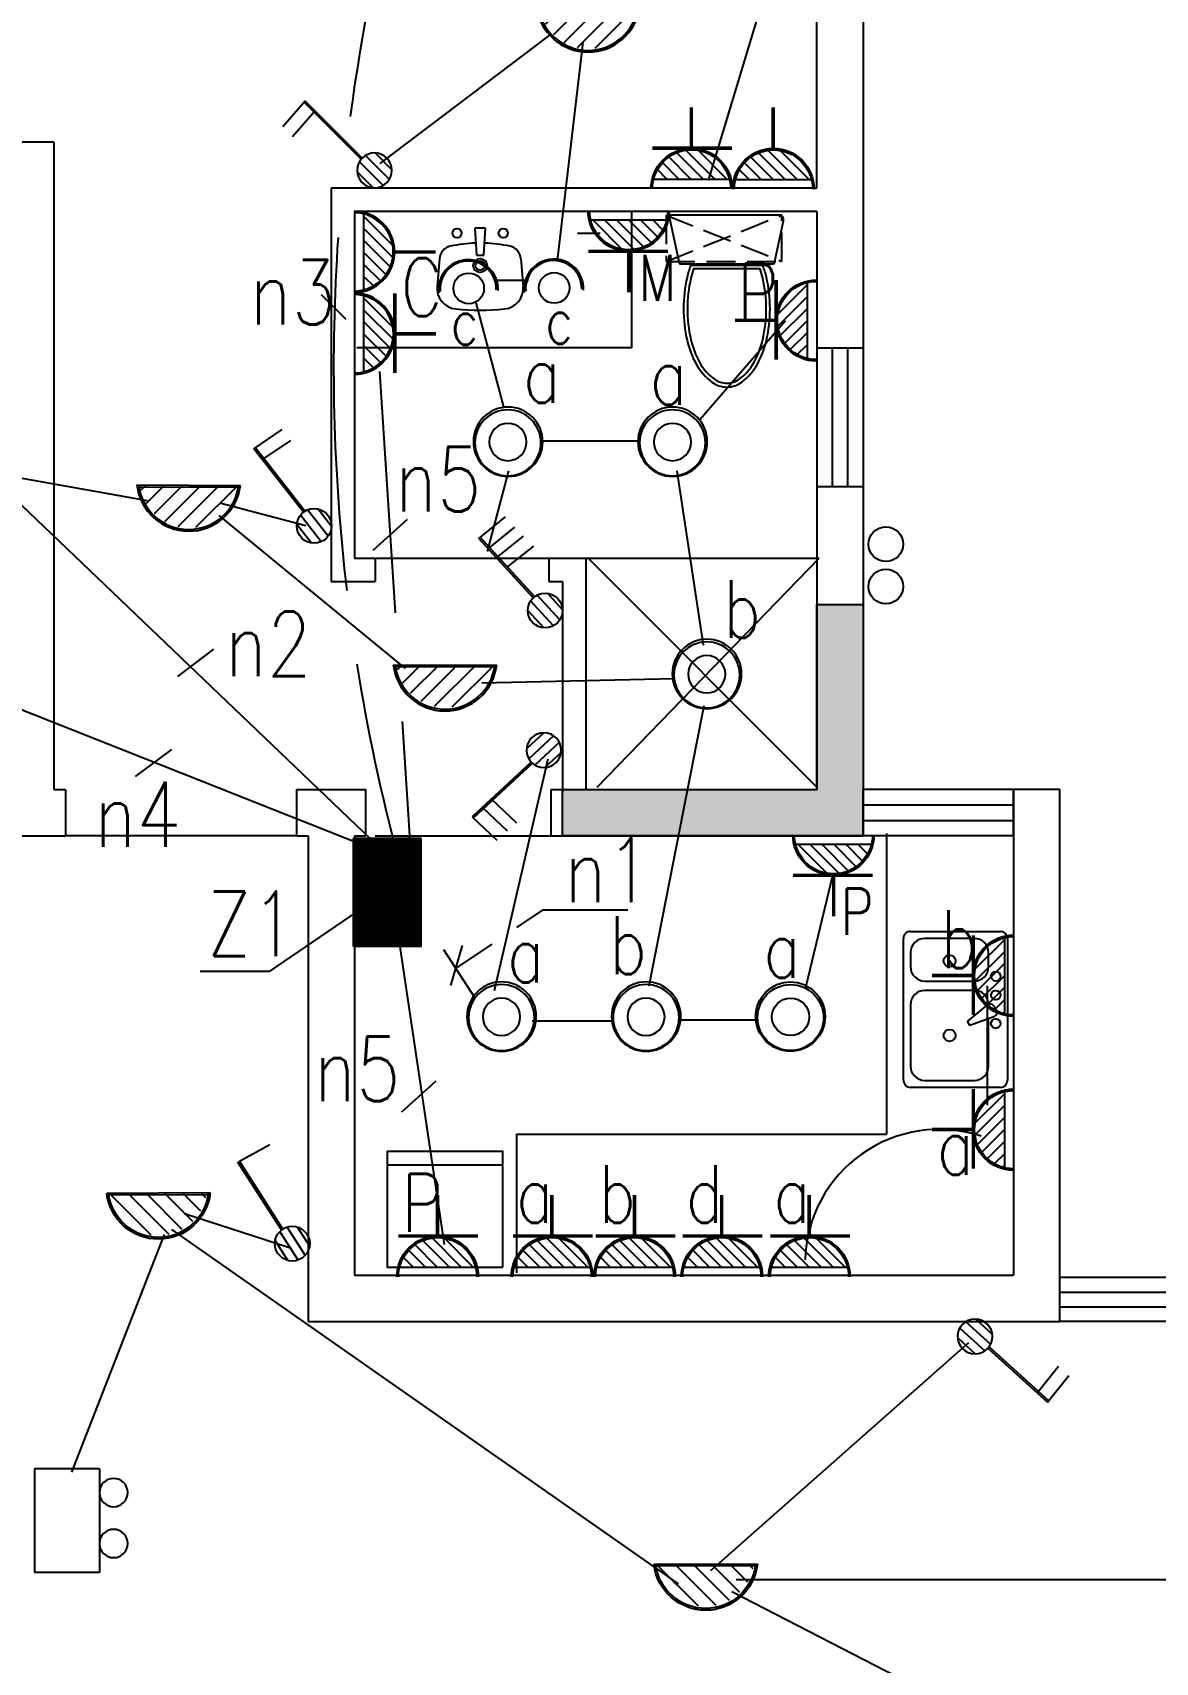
# Model space of a CAD drawing. Extents: x 45735 to 146968, y -75167 to -15767.
# Drawn here: x 101671 to 106526, y -39149 to -32101 of the extents above; entities that cross this region are included whole.
import ezdxf

# ---------------------------------------------------------------- set-up
doc = ezdxf.new("R2010")
doc.units = 0
doc.header["$LTSCALE"] = 1000
doc.header["$MEASUREMENT"] = 0
doc.linetypes.add('DASH', pattern=[0.35, 0.25, -0.1])
doc.linetypes.add('DASHED_50', pattern=[0.375, 0.25, -0.125])
doc.layers.get('0').update_dxf_attribs({"linetype": 'CONTINUOUS'})
for name, color, linetype in [('D-1', 4, 'CONTINUOUS'), ('DJ', 4, 'CONTINUOUS'), ('KG1', 4, 'CONTINUOUS'), ('WALL', 7, 'CONTINUOUS'), ('WINDOW', 7, 'CONTINUOUS'), ('WIRE', 1, 'CONTINUOUS'), ('厨卫', 251, 'CONTINUOUS'), ('柱', 252, 'CONTINUOUS'), ('热水器', 252, 'CONTINUOUS'), ('管道', 6, 'CONTINUOUS')]:
    doc.layers.add(name, color=color, linetype=linetype)
doc.styles.add('_HZTXT', font='txt.shx', dxfattribs={"width": 0.8, "bigfont": 'hztxt.shx'})
doc.styles.add('DIM_FONT', font='wcad.shx', dxfattribs={"width": 0.8})

# ---------------------------------------------------------------- blocks, each defined once
blk = doc.blocks.new('*X18')
at = {"color": 0}
for p, q in [((-263, -529), (-33, -299)), ((-175, -529), (53, -301)), ((-87, -529), (121, -321)), ((2, -529), (178, -353)), ((-229, -406), (-188, -365)), ((90, -529), (224, -394)), ((179, -529), (262, -445)), ((267, -529), (289, -507))]:
    blk.add_line(p, q, dxfattribs=at)
blk = doc.blocks.new('K2303')
for p, q in [((-0.03, -2.63), (-0.03, 0.03)), ((0.07, -2.63), (0.07, 0.03)), ((-2.57, -4.69), (2.62, -4.69))]:
    blk.add_line(p, q)
for radius in [2.66, 2.56]:
    blk.add_arc((0.02, -5.3), radius, 0, 180)
at = {"xscale": 0.00888157894736835, "yscale": 0.00888157894736835, "zscale": 0.00888157894736835}
blk.add_blockref('*X18', (0, 0), dxfattribs=at)
blk = doc.blocks.new('*X20')
at = {"color": 0}
for p, q in [((-263, -529), (-33, -299)), ((-175, -529), (53, -301)), ((-87, -529), (121, -321)), ((2, -529), (178, -353)), ((-229, -406), (-188, -365)), ((90, -529), (224, -394)), ((179, -529), (262, -445)), ((267, -529), (289, -507))]:
    blk.add_line(p, q, dxfattribs=at)
blk = doc.blocks.new('K2307')
for p, q in [((-0.03, -2.63), (-0.03, 0.03)), ((0.07, -2.63), (0.07, 0.03)), ((-2.62, -2.6), (2.57, -2.6)), ((-2.62, -2.7), (2.57, -2.7)), ((-2.57, -4.69), (2.62, -4.69))]:
    blk.add_line(p, q)
for radius in [2.66, 2.56]:
    blk.add_arc((0.02, -5.3), radius, 0, 180)
at = {"xscale": 0.00888157894736835, "yscale": 0.00888157894736835, "zscale": 0.00888157894736835}
blk.add_blockref('*X20', (0, 0), dxfattribs=at)
blk = doc.blocks.new('插座')
at = {"layer": 'DJ', "xscale": 66.096, "yscale": 66.096, "zscale": 66.096, "rotation": 270}
for name, p in [('K2303', (-175.4, 269.9)), ('K2307', (-174.7, -84.1))]:
    blk.add_blockref(name, p, dxfattribs=at)
blk = doc.blocks.new('WC2')
for points in [[(210.5, 207.3, 0.354037), (206.6, 212.2), (24.2, 251, 0.477064), (0, 231.5), (0, -231.5, 0.477064), (12.1, -241.3), (206.6, -199.9, 0.354037), (210.5, -195)], [(218.2, 162.6), (218.2, -150.2, 0.033558), (268.9, -165.5, 0.056391), (405, -180.9, 0.056391), (541, -165.5, 0.070142), (644, -126.1, 0.106098), (721.4, -58.6, 0.162033), (743, 6.2, 0.162033), (721.4, 70.9, 0.106098), (644, 138.4, 0.070142), (541, 177.8, 0.056391), (405, 193.2, 0.056391), (268.9, 177.8, 0.033558)], [(232.4, 150.1), (232.4, -137.8, 0.027675), (272.6, -149.3, 0.056391), (405, -164.3, 0.056391), (537.3, -149.3, 0.070142), (636, -111.6, 0.106098), (708.2, -48.7, 0.162033), (726.4, 6.2, 0.162033), (708.2, 61, 0.106098), (636, 124, 0.070142), (537.3, 161.7, 0.056391), (405, 176.7, 0.056391), (272.6, 161.7, 0.027675)]]:
    blk.add_lwpolyline(points, format="xyb", close=True)
blk = doc.blocks.new('1')
at = {"layer": 'D-1'}
blk.add_circle((-9.3, -35), 80.7, dxfattribs=at)
at = {"layer": 'KG1'}
for centre, radius in [((-8.1, -34.4), 150), ((-12.5, -34.9), 142.5)]:
    blk.add_circle(centre, radius, dxfattribs=at)
blk = doc.blocks.new('应急灯')
at = {"layer": 'DJ'}
for p, q in [((-42.4, 626.9), (-42.4, 177.7)), ((-42.4, 626.9), (238.4, 626.9)), ((238.4, 626.9), (238.4, 177.7)), ((-42.4, 177.7), (238.4, 177.7))]:
    blk.add_line(p, q, dxfattribs=at)
for centre in [(-103.4, 523.9), (-103.4, 303.6)]:
    blk.add_circle(centre, 61.2, dxfattribs=at)
blk = doc.blocks.new('*X30')
at = {"color": 0}
for p, q in [((-99.9, 253.6), (-3.6, 349.9)), ((-85.2, 197.6), (52.4, 335.2)), ((-49.2, 162.9), (87.1, 299.2)), ((9, 150.4), (99.6, 241))]:
    blk.add_line(p, q, dxfattribs=at)
blk = doc.blocks.new('K2362')
for p, q in [((0.698, 1.685), (3.935, 4.922)), ((0.769, 1.614), (4.006, 4.851)), ((3.935, 4.922), (5.216, 3.458)), ((3.376, 4.363), (4.656, 2.899))]:
    blk.add_line(p, q)
blk.add_circle((0, 0.987), 0.987)
at = {"xscale": 0.0098684210526315, "yscale": 0.0098684210526315, "zscale": 0.0098684210526315}
blk.add_blockref('*X30', (0, -1.48), dxfattribs=at)
blk = doc.blocks.new('双极开关')
at = {"layer": 'DJ', "xscale": 76.142592, "yscale": 76.142592, "zscale": 76.142592}
blk.add_blockref('K2362', (-256.8, -41.2), dxfattribs=at)
blk = doc.blocks.new('*X15')
at = {"color": 0}
for p, q in [((-273.2, -61.1), (-245.7, -33.6)), ((-243.8, -137.7), (-140, -34)), ((-198, -198), (-34.4, -34.4)), ((-137.7, -243.8), (71.2, -34.8)), ((-61.1, -273.2), (176.9, -35.2)), ((41.3, -276.9), (282.5, -35.7))]:
    blk.add_line(p, q, dxfattribs=at)
blk = doc.blocks.new('K2211')
for p, q in [((-2.943, -0.429), (2.939, -0.453)), ((-2.942, -0.329), (2.939, -0.353))]:
    blk.add_line(p, q)
for radius, start, end in [(2.961, 186.38273, 353.15927), (2.861, 186.61496, 352.92705)]:
    blk.add_arc((0, 0), radius, start, end)
at = {"xscale": 0.0098684210526315, "yscale": 0.0098684210526315, "zscale": 0.0098684210526315}
blk.add_blockref('*X15', (0, 0), dxfattribs=at)
blk = doc.blocks.new('吸顶灯')
at = {"layer": 'DJ', "xscale": -76.03200000000001, "yscale": 76.03200000000001, "zscale": 76.03200000000001}
blk.add_blockref('K2211', (-108.6, 374.2), dxfattribs=at)
blk = doc.blocks.new('*X37')
at = {"color": 0}
for p, q in [((-99.9, 253.6), (-3.6, 349.9)), ((-85.2, 197.6), (52.4, 335.2)), ((-49.2, 162.9), (87.1, 299.2)), ((9, 150.4), (99.6, 241))]:
    blk.add_line(p, q, dxfattribs=at)
blk = doc.blocks.new('K2363')
for p, q in [((0.698, 1.685), (3.935, 4.922)), ((0.769, 1.614), (4.006, 4.851)), ((3.935, 4.922), (5.216, 3.458)), ((2.891, 3.848), (4.172, 2.384)), ((3.376, 4.363), (4.656, 2.899))]:
    blk.add_line(p, q)
blk.add_circle((0, 0.987), 0.987)
at = {"xscale": 0.0098684210526315, "yscale": 0.0098684210526315, "zscale": 0.0098684210526315}
blk.add_blockref('*X37', (0, -1.48), dxfattribs=at)
blk = doc.blocks.new('A$C7D561DB7')
at = {"layer": 'DJ', "xscale": 76.142592, "yscale": 76.142592, "zscale": 76.142592}
blk.add_blockref('K2363', (75.1, 0), dxfattribs=at)
blk = doc.blocks.new('A$C38657A69')
at = {"layer": 'WIRE', "xscale": -1, "rotation": 85.80993442873107}
blk.add_blockref('A$C7D561DB7', (401.2, 451.8), dxfattribs=at)
blk = doc.blocks.new('11')
at = {"layer": 'DJ'}
blk.add_line((36.8, 164), (140.3, 60.6), dxfattribs=at)
at = {"layer": 'WIRE', "rotation": 359.6173720764896}
blk.add_blockref('A$C38657A69', (-101.3, -49.6), dxfattribs=at)
blk = doc.blocks.new('A$C57C41BBE')
at = {"layer": 'WIRE', "rotation": 276.9577237486759}
blk.add_blockref('11', (49.6, 255.3), dxfattribs=at)
blk = doc.blocks.new('A$C306B6713')
at = {"layer": 'WIRE', "xscale": -1, "rotation": 346.7233342377823}
blk.add_blockref('A$C38657A69', (299.3, -23.9), dxfattribs=at)
blk = doc.blocks.new('*X23')
at = {"color": 0}
for p, q in [((42.1112, 32.9931), (42.3612, 33.2431)), ((42.1113, 32.9949), (42.3594, 33.2431)), ((42.1113, 32.9967), (42.3577, 33.2431)), ((42.1113, 32.9984), (42.3559, 33.2431)), ((42.1113, 33.0002), (42.3541, 33.2431)), ((42.1113, 33.002), (42.3524, 33.2431)), ((42.1113, 33.0037), (42.3506, 33.2431)), ((42.1113, 33.0055), (42.3488, 33.2431)), ((42.1113, 33.0073), (42.3471, 33.2431)), ((42.1113, 33.009), (42.3453, 33.2431)), ((42.1113, 33.0108), (42.3435, 33.2431)), ((42.1113, 33.0126), (42.3418, 33.2431)), ((42.1113, 33.0143), (42.34, 33.2431)), ((42.1113, 33.0161), (42.3382, 33.2431)), ((42.1113, 33.0179), (42.3365, 33.2431)), ((42.1113, 33.0196), (42.3347, 33.2431)), ((42.1113, 33.0214), (42.3329, 33.2431)), ((42.1113, 33.0232), (42.3312, 33.2431)), ((42.1113, 33.0249), (42.3294, 33.2431)), ((42.1113, 33.0267), (42.3276, 33.2431)), ((42.1113, 33.0285), (42.3259, 33.2431)), ((42.1113, 33.0303), (42.3241, 33.2431)), ((42.1113, 33.032), (42.3223, 33.2431)), ((42.1113, 33.0338), (42.3206, 33.2431)), ((42.1113, 33.0356), (42.3188, 33.2431)), ((42.1113, 33.0373), (42.317, 33.2431)), ((42.1113, 33.0391), (42.3153, 33.2431)), ((42.1113, 33.0409), (42.3135, 33.2431)), ((42.1113, 33.0426), (42.3117, 33.2431)), ((42.1113, 33.0444), (42.31, 33.2431)), ((42.1113, 33.0462), (42.3082, 33.2431)), ((42.1113, 33.0479), (42.3064, 33.2431)), ((42.1113, 33.0497), (42.3046, 33.2431)), ((42.1113, 33.0515), (42.3029, 33.2431)), ((42.1113, 33.0532), (42.3011, 33.2431)), ((42.1113, 33.055), (42.2993, 33.2431)), ((42.1113, 33.0568), (42.2976, 33.2431)), ((42.1113, 33.0585), (42.2958, 33.2431)), ((42.1113, 33.0603), (42.294, 33.2431)), ((42.1113, 33.0621), (42.2923, 33.2431)), ((42.1113, 33.0638), (42.2905, 33.2431)), ((42.1113, 33.0656), (42.2887, 33.2431)), ((42.1113, 33.0674), (42.287, 33.2431)), ((42.1113, 33.0691), (42.2852, 33.2431)), ((42.1113, 33.0709), (42.2834, 33.2431)), ((42.1113, 33.0727), (42.2817, 33.2431)), ((42.1113, 33.0744), (42.2799, 33.2431)), ((42.1113, 33.0762), (42.2781, 33.2431)), ((42.1113, 33.078), (42.2764, 33.2431)), ((42.1113, 33.0797), (42.2746, 33.2431)), ((42.1113, 33.0815), (42.2728, 33.2431)), ((42.1113, 33.0833), (42.2711, 33.2431)), ((42.1113, 33.0851), (42.2693, 33.2431)), ((42.1113, 33.0868), (42.2675, 33.2431)), ((42.1113, 33.0886), (42.2658, 33.2431)), ((42.1113, 33.0904), (42.264, 33.2431)), ((42.1113, 33.0921), (42.2622, 33.2431)), ((42.1113, 33.0939), (42.2605, 33.2431)), ((42.1113, 33.0957), (42.2587, 33.2431)), ((42.1113, 33.0974), (42.2569, 33.2431)), ((42.1113, 33.0992), (42.2552, 33.2431)), ((42.1113, 33.101), (42.2534, 33.2431)), ((42.1113, 33.1027), (42.2516, 33.2431)), ((42.1113, 33.1045), (42.2498, 33.2431)), ((42.1113, 33.1063), (42.2481, 33.2431)), ((42.1113, 33.108), (42.2463, 33.2431)), ((42.1113, 33.1098), (42.2445, 33.2431)), ((42.1113, 33.1116), (42.2428, 33.2431)), ((42.1113, 33.1133), (42.241, 33.2431)), ((42.1113, 33.1151), (42.2392, 33.2431)), ((42.1113, 33.1169), (42.2375, 33.2431)), ((42.1113, 33.1186), (42.2357, 33.2431)), ((42.1113, 33.1204), (42.2339, 33.2431)), ((42.1113, 33.1222), (42.2322, 33.2431)), ((42.1113, 33.1239), (42.2304, 33.2431)), ((42.1113, 33.1257), (42.2286, 33.2431)), ((42.1113, 33.1275), (42.2269, 33.2431)), ((42.1113, 33.1292), (42.2251, 33.2431)), ((42.1113, 33.131), (42.2233, 33.2431)), ((42.1113, 33.1328), (42.2216, 33.2431)), ((42.1113, 33.1346), (42.2198, 33.2431)), ((42.1113, 33.1363), (42.218, 33.2431)), ((42.1113, 33.1381), (42.2163, 33.2431)), ((42.1113, 33.1399), (42.2145, 33.2431)), ((42.1113, 33.1416), (42.2127, 33.2431)), ((42.1113, 33.1434), (42.211, 33.2431)), ((42.1113, 33.1452), (42.2092, 33.2431)), ((42.1113, 33.1469), (42.2074, 33.2431)), ((42.1113, 33.1487), (42.2057, 33.2431)), ((42.1113, 33.1505), (42.2039, 33.2431)), ((42.1113, 33.1522), (42.2021, 33.2431)), ((42.1113, 33.154), (42.2004, 33.2431)), ((42.1113, 33.1558), (42.1986, 33.2431)), ((42.1113, 33.1575), (42.1968, 33.2431)), ((42.1113, 33.1593), (42.195, 33.2431)), ((42.1113, 33.1611), (42.1933, 33.2431)), ((42.1113, 33.1628), (42.1915, 33.2431)), ((42.1113, 33.1646), (42.1897, 33.2431)), ((42.1113, 33.1664), (42.188, 33.2431)), ((42.1113, 33.1681), (42.1862, 33.2431)), ((42.1113, 33.1699), (42.1844, 33.2431)), ((42.1113, 33.1717), (42.1827, 33.2431)), ((42.1113, 33.1734), (42.1809, 33.2431)), ((42.1113, 33.1752), (42.1791, 33.2431)), ((42.1113, 33.177), (42.1774, 33.2431)), ((42.1113, 33.1787), (42.1756, 33.2431)), ((42.1113, 33.1805), (42.1738, 33.2431)), ((42.1113, 33.1823), (42.1721, 33.2431)), ((42.1113, 33.184), (42.1703, 33.2431)), ((42.1113, 33.1858), (42.1685, 33.2431)), ((42.1113, 33.1876), (42.1668, 33.2431)), ((42.1113, 33.1894), (42.165, 33.2431)), ((42.1113, 33.1911), (42.1632, 33.2431)), ((42.1113, 33.1929), (42.1615, 33.2431)), ((42.1113, 33.1947), (42.1597, 33.2431)), ((42.1113, 33.1964), (42.1579, 33.2431)), ((42.1113, 33.1982), (42.1562, 33.2431)), ((42.1113, 33.2), (42.1544, 33.2431)), ((42.1113, 33.2017), (42.1526, 33.2431)), ((42.1113, 33.2035), (42.1509, 33.2431)), ((42.1113, 33.2053), (42.1491, 33.2431)), ((42.1113, 33.207), (42.1473, 33.2431)), ((42.1113, 33.2088), (42.1455, 33.2431)), ((42.1113, 33.2106), (42.1438, 33.2431)), ((42.1113, 33.2123), (42.142, 33.2431)), ((42.1113, 33.2141), (42.1402, 33.2431)), ((42.1113, 33.2159), (42.1385, 33.2431)), ((42.1113, 33.2176), (42.1367, 33.2431)), ((42.1113, 33.2194), (42.1349, 33.2431)), ((42.1113, 33.2212), (42.1332, 33.2431)), ((42.1113, 33.2229), (42.1314, 33.2431)), ((42.1113, 33.2247), (42.1296, 33.2431)), ((42.1113, 33.2265), (42.1279, 33.2431)), ((42.1113, 33.2282), (42.1261, 33.2431)), ((42.1113, 33.23), (42.1243, 33.2431)), ((42.1113, 33.2318), (42.1226, 33.2431)), ((42.1113, 33.2335), (42.1208, 33.2431)), ((42.1113, 33.2353), (42.119, 33.2431)), ((42.1113, 33.2371), (42.1173, 33.2431)), ((42.1113, 33.2388), (42.1155, 33.2431)), ((42.1113, 33.2406), (42.1137, 33.2431)), ((42.1113, 33.2424), (42.112, 33.2431)), ((42.113, 32.9931), (42.363, 33.2431)), ((42.1148, 32.9931), (42.3648, 33.2431)), ((42.1165, 32.9931), (42.3665, 33.2431)), ((42.1183, 32.9931), (42.3683, 33.2431)), ((42.1201, 32.9931), (42.3701, 33.2431)), ((42.1218, 32.9931), (42.3718, 33.2431)), ((42.1236, 32.9931), (42.3736, 33.2431)), ((42.1254, 32.9931), (42.3754, 33.2431)), ((42.1271, 32.9931), (42.3771, 33.2431)), ((42.1289, 32.9931), (42.3789, 33.2431)), ((42.1307, 32.9931), (42.3807, 33.2431)), ((42.1324, 32.9931), (42.3824, 33.2431)), ((42.1342, 32.9931), (42.3842, 33.2431)), ((42.136, 32.9931), (42.386, 33.2431)), ((42.1377, 32.9931), (42.3877, 33.2431)), ((42.1395, 32.9931), (42.3895, 33.2431)), ((42.1413, 32.9931), (42.3913, 33.2431)), ((42.143, 32.9931), (42.393, 33.2431)), ((42.1448, 32.9931), (42.3948, 33.2431)), ((42.1466, 32.9931), (42.3966, 33.2431)), ((42.1483, 32.9931), (42.3983, 33.2431)), ((42.1501, 32.9931), (42.4001, 33.2431)), ((42.1519, 32.9931), (42.4019, 33.2431)), ((42.1536, 32.9931), (42.4036, 33.2431)), ((42.1554, 32.9931), (42.4054, 33.2431)), ((42.1572, 32.9931), (42.4072, 33.2431)), ((42.1589, 32.9931), (42.4089, 33.2431)), ((42.1607, 32.9931), (42.4107, 33.2431)), ((42.1625, 32.9931), (42.4125, 33.2431)), ((42.1643, 32.9931), (42.4143, 33.2431)), ((42.166, 32.9931), (42.416, 33.2431)), ((42.1678, 32.9931), (42.4178, 33.2431)), ((42.1696, 32.9931), (42.4196, 33.2431)), ((42.1713, 32.9931), (42.4213, 33.2431)), ((42.1731, 32.9931), (42.4231, 33.2431)), ((42.1749, 32.9931), (42.4249, 33.2431)), ((42.1766, 32.9931), (42.4266, 33.2431)), ((42.1784, 32.9931), (42.4284, 33.2431)), ((42.1802, 32.9931), (42.4302, 33.2431)), ((42.1819, 32.9931), (42.4319, 33.2431)), ((42.1837, 32.9931), (42.4337, 33.2431)), ((42.1855, 32.9931), (42.4355, 33.2431)), ((42.1872, 32.9931), (42.4372, 33.2431)), ((42.189, 32.9931), (42.439, 33.2431)), ((42.1908, 32.9931), (42.4408, 33.2431)), ((42.1925, 32.9931), (42.4425, 33.2431)), ((42.1943, 32.9931), (42.4443, 33.2431)), ((42.1961, 32.9931), (42.4461, 33.2431)), ((42.1978, 32.9931), (42.4478, 33.2431)), ((42.1996, 32.9931), (42.4496, 33.2431)), ((42.2014, 32.9931), (42.4514, 33.2431)), ((42.2031, 32.9931), (42.4531, 33.2431)), ((42.2049, 32.9931), (42.4549, 33.2431)), ((42.2067, 32.9931), (42.4567, 33.2431)), ((42.2084, 32.9931), (42.4584, 33.2431)), ((42.2102, 32.9931), (42.4602, 33.2431)), ((42.212, 32.9931), (42.462, 33.2431)), ((42.2137, 32.9931), (42.4637, 33.2431)), ((42.2155, 32.9931), (42.4655, 33.2431)), ((42.2173, 32.9931), (42.4673, 33.2431)), ((42.2191, 32.9931), (42.4691, 33.2431)), ((42.2208, 32.9931), (42.4708, 33.2431)), ((42.2226, 32.9931), (42.4726, 33.2431)), ((42.2244, 32.9931), (42.4744, 33.2431)), ((42.2261, 32.9931), (42.4761, 33.2431)), ((42.2279, 32.9931), (42.4779, 33.2431)), ((42.2297, 32.9931), (42.4797, 33.2431)), ((42.2314, 32.9931), (42.4814, 33.2431)), ((42.2332, 32.9931), (42.4832, 33.2431)), ((42.235, 32.9931), (42.485, 33.2431)), ((42.2367, 32.9931), (42.4867, 33.2431)), ((42.2385, 32.9931), (42.4885, 33.2431)), ((42.2403, 32.9931), (42.4903, 33.2431)), ((42.242, 32.9931), (42.492, 33.2431)), ((42.2438, 32.9931), (42.4938, 33.2431)), ((42.2456, 32.9931), (42.4956, 33.2431)), ((42.2473, 32.9931), (42.4973, 33.2431)), ((42.2491, 32.9931), (42.4991, 33.2431)), ((42.2509, 32.9931), (42.5009, 33.2431)), ((42.2526, 32.9931), (42.5026, 33.2431)), ((42.2544, 32.9931), (42.5044, 33.2431)), ((42.2562, 32.9931), (42.5062, 33.2431)), ((42.2579, 32.9931), (42.5079, 33.2431)), ((42.2597, 32.9931), (42.5097, 33.2431)), ((42.2615, 32.9931), (42.5113, 33.2429)), ((42.2632, 32.9931), (42.5113, 33.2411)), ((42.265, 32.9931), (42.5113, 33.2393)), ((42.2668, 32.9931), (42.5113, 33.2376)), ((42.2685, 32.9931), (42.5113, 33.2358)), ((42.2703, 32.9931), (42.5113, 33.234)), ((42.2721, 32.9931), (42.5113, 33.2323)), ((42.2739, 32.9931), (42.5113, 33.2305)), ((42.2756, 32.9931), (42.5113, 33.2287)), ((42.2774, 32.9931), (42.5113, 33.227)), ((42.2792, 32.9931), (42.5113, 33.2252)), ((42.2809, 32.9931), (42.5113, 33.2234)), ((42.2827, 32.9931), (42.5113, 33.2217)), ((42.2845, 32.9931), (42.5113, 33.2199)), ((42.2862, 32.9931), (42.5113, 33.2181)), ((42.288, 32.9931), (42.5113, 33.2164)), ((42.2898, 32.9931), (42.5113, 33.2146)), ((42.2915, 32.9931), (42.5113, 33.2128)), ((42.2933, 32.9931), (42.5113, 33.211)), ((42.2951, 32.9931), (42.5113, 33.2093)), ((42.2968, 32.9931), (42.5113, 33.2075)), ((42.2986, 32.9931), (42.5113, 33.2057)), ((42.3004, 32.9931), (42.5113, 33.204)), ((42.3021, 32.9931), (42.5113, 33.2022)), ((42.3039, 32.9931), (42.5113, 33.2004)), ((42.3057, 32.9931), (42.5113, 33.1987)), ((42.3074, 32.9931), (42.5113, 33.1969)), ((42.3092, 32.9931), (42.5113, 33.1951)), ((42.311, 32.9931), (42.5113, 33.1934)), ((42.3127, 32.9931), (42.5113, 33.1916)), ((42.3145, 32.9931), (42.5113, 33.1898)), ((42.3163, 32.9931), (42.5113, 33.1881)), ((42.318, 32.9931), (42.5113, 33.1863)), ((42.3198, 32.9931), (42.5113, 33.1845)), ((42.3216, 32.9931), (42.5113, 33.1828)), ((42.3233, 32.9931), (42.5113, 33.181)), ((42.3251, 32.9931), (42.5113, 33.1792)), ((42.3269, 32.9931), (42.5113, 33.1775)), ((42.3287, 32.9931), (42.5113, 33.1757)), ((42.3304, 32.9931), (42.5113, 33.1739)), ((42.3322, 32.9931), (42.5113, 33.1722)), ((42.334, 32.9931), (42.5113, 33.1704)), ((42.3357, 32.9931), (42.5113, 33.1686)), ((42.3375, 32.9931), (42.5113, 33.1669)), ((42.3393, 32.9931), (42.5113, 33.1651)), ((42.341, 32.9931), (42.5113, 33.1633)), ((42.3428, 32.9931), (42.5113, 33.1616)), ((42.3446, 32.9931), (42.5113, 33.1598)), ((42.3463, 32.9931), (42.5113, 33.158)), ((42.3481, 32.9931), (42.5113, 33.1562)), ((42.3499, 32.9931), (42.5113, 33.1545)), ((42.3516, 32.9931), (42.5113, 33.1527)), ((42.3534, 32.9931), (42.5113, 33.1509)), ((42.3552, 32.9931), (42.5113, 33.1492)), ((42.3569, 32.9931), (42.5113, 33.1474)), ((42.3587, 32.9931), (42.5113, 33.1456)), ((42.3605, 32.9931), (42.5113, 33.1439)), ((42.3622, 32.9931), (42.5113, 33.1421)), ((42.364, 32.9931), (42.5113, 33.1403)), ((42.3658, 32.9931), (42.5113, 33.1386)), ((42.3675, 32.9931), (42.5113, 33.1368)), ((42.3693, 32.9931), (42.5113, 33.135)), ((42.3711, 32.9931), (42.5113, 33.1333)), ((42.3728, 32.9931), (42.5113, 33.1315)), ((42.3746, 32.9931), (42.5113, 33.1297)), ((42.3764, 32.9931), (42.5113, 33.128)), ((42.3782, 32.9931), (42.5113, 33.1262)), ((42.3799, 32.9931), (42.5113, 33.1244)), ((42.3817, 32.9931), (42.5113, 33.1227)), ((42.3835, 32.9931), (42.5113, 33.1209)), ((42.3852, 32.9931), (42.5113, 33.1191)), ((42.387, 32.9931), (42.5113, 33.1174)), ((42.3888, 32.9931), (42.5113, 33.1156)), ((42.3905, 32.9931), (42.5113, 33.1138)), ((42.3923, 32.9931), (42.5113, 33.1121)), ((42.3941, 32.9931), (42.5113, 33.1103)), ((42.3958, 32.9931), (42.5113, 33.1085)), ((42.3976, 32.9931), (42.5113, 33.1068)), ((42.3994, 32.9931), (42.5113, 33.105)), ((42.4011, 32.9931), (42.5113, 33.1032)), ((42.4029, 32.9931), (42.5113, 33.1014)), ((42.4047, 32.9931), (42.5113, 33.0997)), ((42.4064, 32.9931), (42.5113, 33.0979)), ((42.4082, 32.9931), (42.5113, 33.0961)), ((42.41, 32.9931), (42.5113, 33.0944)), ((42.4117, 32.9931), (42.5113, 33.0926)), ((42.4135, 32.9931), (42.5113, 33.0908)), ((42.4153, 32.9931), (42.5113, 33.0891)), ((42.417, 32.9931), (42.5113, 33.0873)), ((42.4188, 32.9931), (42.5113, 33.0855)), ((42.4206, 32.9931), (42.5113, 33.0838)), ((42.4223, 32.9931), (42.5113, 33.082)), ((42.4241, 32.9931), (42.5113, 33.0802)), ((42.4259, 32.9931), (42.5113, 33.0785)), ((42.4276, 32.9931), (42.5113, 33.0767)), ((42.4294, 32.9931), (42.5113, 33.0749)), ((42.4312, 32.9931), (42.5113, 33.0732)), ((42.433, 32.9931), (42.5113, 33.0714)), ((42.4347, 32.9931), (42.5113, 33.0696)), ((42.4365, 32.9931), (42.5113, 33.0679)), ((42.4383, 32.9931), (42.5113, 33.0661)), ((42.44, 32.9931), (42.5113, 33.0643)), ((42.4418, 32.9931), (42.5113, 33.0626)), ((42.4436, 32.9931), (42.5113, 33.0608)), ((42.4453, 32.9931), (42.5113, 33.059)), ((42.4471, 32.9931), (42.5113, 33.0573)), ((42.4489, 32.9931), (42.5113, 33.0555)), ((42.4506, 32.9931), (42.5113, 33.0537)), ((42.4524, 32.9931), (42.5113, 33.0519)), ((42.4542, 32.9931), (42.5113, 33.0502)), ((42.4559, 32.9931), (42.5113, 33.0484)), ((42.4577, 32.9931), (42.5113, 33.0466)), ((42.4595, 32.9931), (42.5113, 33.0449)), ((42.4612, 32.9931), (42.5113, 33.0431)), ((42.463, 32.9931), (42.5113, 33.0413)), ((42.4648, 32.9931), (42.5113, 33.0396)), ((42.4665, 32.9931), (42.5113, 33.0378)), ((42.4683, 32.9931), (42.5113, 33.036)), ((42.4701, 32.9931), (42.5113, 33.0343)), ((42.4718, 32.9931), (42.5113, 33.0325)), ((42.4736, 32.9931), (42.5113, 33.0307)), ((42.4754, 32.9931), (42.5113, 33.029)), ((42.4771, 32.9931), (42.5113, 33.0272)), ((42.4789, 32.9931), (42.5113, 33.0254)), ((42.4807, 32.9931), (42.5113, 33.0237)), ((42.4824, 32.9931), (42.5113, 33.0219)), ((42.4842, 32.9931), (42.5113, 33.0201)), ((42.486, 32.9931), (42.5113, 33.0184)), ((42.4878, 32.9931), (42.5113, 33.0166)), ((42.4895, 32.9931), (42.5113, 33.0148)), ((42.4913, 32.9931), (42.5113, 33.0131)), ((42.4931, 32.9931), (42.5113, 33.0113)), ((42.4948, 32.9931), (42.5113, 33.0095)), ((42.4966, 32.9931), (42.5113, 33.0078)), ((42.4984, 32.9931), (42.5113, 33.006)), ((42.5001, 32.9931), (42.5113, 33.0042)), ((42.5019, 32.9931), (42.5113, 33.0025)), ((42.5037, 32.9931), (42.5113, 33.0007)), ((42.5054, 32.9931), (42.5113, 32.9989)), ((42.5072, 32.9931), (42.5113, 32.9971)), ((42.509, 32.9931), (42.5113, 32.9954))]:
    blk.add_line(p, q, dxfattribs=at)
blk = doc.blocks.new('A8')
at = {"layer": 'DJ'}
for p, q in [((390, -308), (1326, -308)), ((390, -308), (390, -893)), ((1326, -308), (1326, -893)), ((390, -893), (1326, -893))]:
    blk.add_line(p, q, dxfattribs=at)
blk.add_solid([(390, -893), (390, -308), (1326, -893), (1326, -308)], dxfattribs=at)
at = {"layer": 'DJ', "xscale": 2340, "yscale": 2340, "zscale": 2340}
blk.add_blockref('*X23', (-98150, -78097), dxfattribs=at)
blk = doc.blocks.new('配电箱')
at = {"layer": 'DJ', "xscale": 0.5, "yscale": 0.5, "zscale": 0.5, "rotation": 180}
blk.add_blockref('A8', (379.9, -625.6), dxfattribs=at)
blk = doc.blocks.new('*X27')
at = {"color": 0}
for p, q in [((-99.9, 253.6), (-3.6, 349.9)), ((-85.2, 197.6), (52.4, 335.2)), ((-49.2, 162.9), (87.1, 299.2)), ((9, 150.4), (99.6, 241))]:
    blk.add_line(p, q, dxfattribs=at)
blk = doc.blocks.new('K2361')
for p, q in [((0.627, 1.755), (3.864, 4.993)), ((0.698, 1.685), (3.935, 4.922)), ((3.935, 4.922), (5.238, 3.433))]:
    blk.add_line(p, q)
blk.add_circle((0, 0.987), 0.987)
at = {"xscale": 0.0098684210526315, "yscale": 0.0098684210526315, "zscale": 0.0098684210526315}
blk.add_blockref('*X27', (0, -1.48), dxfattribs=at)
blk = doc.blocks.new('单极开关')
at = {"layer": 'DJ', "xscale": -76.142592, "yscale": 76.142592, "zscale": 76.142592, "rotation": 180.0000000000094}
blk.add_blockref('K2361', (-170.4, 89.8), dxfattribs=at)
blk = doc.blocks.new('M_E29JIV')
at = {"color": 0, "linetype": 'ByBlock'}
for p, q in [((0, -306.8), (0, 306.8)), ((30.7, 337.5), (419.3, 337.5)), ((358, 306.8), (143.2, 306.8)), ((450, 306.8), (450, -306.8)), ((81.8, 245.5), (81.8, 40)), ((419.3, -20.5), (419.3, 245.5)), ((48.4, 2), (56.6, -12.3)), ((58.9, 31.4), (162.5, 70.2)), ((172.8, 52.5), (87.3, -17.8)), ((162.5, 70.2), (172.8, 52.5)), ((143.2, -81.8), (358, -81.8)), ((358, -122.7), (143.2, -122.7)), ((81.8, -184.1), (81.8, -245.5)), ((419.3, -245.5), (419.3, -184.1)), ((419.3, -337.5), (30.7, -337.5)), ((143.2, -306.8), (358, -306.8))]:
    blk.add_line(p, q, dxfattribs=at)
for centre, radius in [((51.1, 61.4), 20.5), ((250.6, 112.5), 25.6), ((51.1, -61.4), 20.5), ((51.1, -143.2), 20.5), ((250.6, -209.7), 25.6)]:
    blk.add_circle(centre, radius, dxfattribs=at)
for centre, radius, start, end in [((30.7, 306.8), 30.7, 90, 180), ((143.2, 245.5), 61.4, 90, 180), ((358, 245.5), 61.4, 0, 90), ((419.3, 306.8), 30.7, 0, 90), ((66.1, 12.3), 20.5, 110.53768, 210), ((74.3, -2), 20.5, 210, 309.46232), ((143.2, -20.5), 61.4, 180, 270), ((358, -20.5), 61.4, 270, 0), ((143.2, -184.1), 61.4, 90, 180), ((358, -184.1), 61.4, 0, 90), ((143.2, -245.5), 61.4, 180, 270), ((358, -245.5), 61.4, 270, 0), ((30.7, -306.8), 30.7, 180, 270), ((419.3, -306.8), 30.7, 270, 0)]:
    blk.add_arc(centre, radius, start, end, dxfattribs=at)
at = {"style": 'DIM_FONT', "width": 0.8, "flags": 9}
for tag in ['XSIZE', 'YSIZE']:
    blk.add_attdef(tag, (0, 0), '', height=0.5, dxfattribs=at)
blk = doc.blocks.new('A32')
at = {"layer": 'DJ'}
blk.add_circle((709.5, -204.9), 88.3, dxfattribs=at)
for centre, radius, start, end in [((711.2, -199), 171.8, 177.58133, 6.8197), ((712.5, -200.6), 161.8, 178.58283, 5.12597)]:
    blk.add_arc(centre, radius, start, end, dxfattribs=at)
blk = doc.blocks.new('RSQ')
at = {"layer": '热水器', "linetype": 'DASH', "ltscale": 0.5}
for p, q in [((-250, 0), (250, -200)), ((-250, -200), (250, 0))]:
    blk.add_line(p, q, dxfattribs=at)
blk.add_lwpolyline([(250, 0), (-250, 0), (-250, -200), (250, -200)], close=True, dxfattribs=at)

msp = doc.modelspace()

# ---------------------------------------------------------------- hatches: boundary and pattern name
at = {"layer": '柱'}
h = msp.add_hatch(color=256, dxfattribs=at)
h.paths.add_polyline_path([(105162.6, -39974.5), (105162.6, -39774.5), (105862.6, -39774.5), (105862.6, -42174.5), (105062.6, -42174.5), (105062.6, -41974.5), (105662.6, -41974.5), (105662.6, -39974.5)])
h.paths.add_polyline_path([(92062.6, -42774.5), (91562.6, -42774.5), (91562.6, -44374.5), (91762.6, -44374.5), (91762.6, -42974.5), (92062.6, -42974.5)])
h.paths.add_polyline_path([(91562.6, -46274.5), (91762.6, -46274.5), (91762.6, -48074.5), (92212.6, -48074.5), (92212.6, -48274.5), (91562.6, -48274.5)])
h.paths.add_polyline_path([(88962.6, -36574.5), (89162.6, -36574.5), (89162.6, -38174.5), (89462.6, -38174.5), (89462.6, -38374.5), (88962.6, -38374.5)])
h.paths.add_polyline_path([(89462.6, -28974.5), (88962.6, -28974.5), (88962.6, -31974.5), (89162.6, -31974.5), (89162.6, -29174.5), (89462.6, -29174.5)])
h.paths.add_polyline_path([(94762.6, -48074.5), (94762.6, -48274.5), (96162.6, -48274.5), (96162.6, -48074.5), (95462.6, -48074.5), (95462.6, -47274.5), (95262.6, -47274.5), (95262.6, -48074.5)])
h.paths.add_polyline_path([(95562.6, -41574.5), (96062.6, -41574.5), (96062.6, -43564.5), (95862.6, -43564.5), (95862.6, -41774.5), (95562.6, -41774.5)])
h.paths.add_polyline_path([(100762.6, -47174.5), (100962.6, -47174.5), (100962.6, -48774.5), (100762.6, -48774.5)])
h.paths.add_polyline_path([(105062.6, -46774.5), (105262.6, -46774.5), (105262.6, -48774.5), (105062.6, -48774.5)])
h.paths.add_polyline_path([(100962.6, -41574.5), (100962.6, -41774.5), (98962.6, -41774.5), (98962.6, -41574.5)])
h.paths.add_polyline_path([(104062.6, -39974.5), (104062.6, -39774.5), (103362.6, -39774.5), (103362.6, -42174.5), (104162.6, -42174.5), (104162.6, -41974.5), (103562.6, -41974.5), (103562.6, -39974.5)])
h.paths.add_polyline_path([(103562.6, -39974.5), (103562.6, -41974.5)], flags=16)
h.paths.add_polyline_path([(96762.6, -35574.5), (96762.6, -35374.5), (99062.6, -35374.5), (99062.6, -35574.5)])
h.paths.add_polyline_path([(92762.6, -35624.5), (92762.6, -35374.5), (94162.6, -35374.5), (94162.6, -35624.5)])
h.paths.add_polyline_path([(95262.6, -38374.5), (95262.6, -38174.5), (97262.6, -38174.5), (97262.6, -38374.5)])
h.paths.add_polyline_path([(92362.6, -28974.5), (93062.6, -28974.5), (93062.6, -30274.5), (93062.6, -30474.5), (92862.6, -30474.5), (92862.6, -29174.5), (92362.6, -29174.5)])
h.paths.add_polyline_path([(105062.6, -34574.5), (105262.6, -34574.5), (105262.6, -35574.5), (103962.6, -35574.5), (103962.6, -35374.5), (105062.6, -35374.5)])
h.paths.add_polyline_path([(98862.6, -31574.5), (99062.6, -31574.5), (99062.6, -27574.5), (98862.6, -27574.5)])
h.paths.add_polyline_path([(105062.6, -30974.5), (105262.6, -30974.5), (105262.6, -27574.5), (105062.6, -27574.5)])
h.paths.add_polyline_path([(120262.6, -35624.5), (120262.6, -35374.5), (118862.6, -35374.5), (118862.6, -35624.5)])
h.paths.add_polyline_path([(112062.6, -41574.5), (112062.6, -41774.5), (114062.6, -41774.5), (114062.6, -41574.5)])
h.paths.add_polyline_path([(107962.6, -46774.5), (107762.6, -46774.5), (107762.6, -48774.5), (107962.6, -48774.5)])
h.paths.add_polyline_path([(112262.6, -47174.5), (112062.6, -47174.5), (112062.6, -48774.5), (112262.6, -48774.5)])
h.paths.add_polyline_path([(108962.6, -39974.5), (108962.6, -39774.5), (109662.6, -39774.5), (109662.6, -42174.5), (108862.6, -42174.5), (108862.6, -41974.5), (109462.6, -41974.5), (109462.6, -39974.5)])
h.paths.add_polyline_path([(107862.6, -39974.5), (107862.6, -39774.5), (107162.6, -39774.5), (107162.6, -42174.5), (107962.6, -42174.5), (107962.6, -41974.5), (107362.6, -41974.5), (107362.6, -39974.5)])
h.paths.add_polyline_path([(109462.6, -39974.5), (109462.6, -41974.5)], flags=16)
h.paths.add_polyline_path([(118262.6, -48074.5), (118262.6, -48274.5), (116862.6, -48274.5), (116862.6, -48074.5), (117562.6, -48074.5), (117562.6, -47274.5), (117762.6, -47274.5), (117762.6, -48074.5)])
h.paths.add_polyline_path([(117462.6, -41574.5), (116962.6, -41574.5), (116962.6, -43564.5), (117162.6, -43564.5), (117162.6, -41774.5), (117462.6, -41774.5)])
h.paths.add_polyline_path([(107962.6, -34574.5), (107762.6, -34574.5), (107762.6, -35574.5), (109062.6, -35574.5), (109062.6, -35374.5), (107962.6, -35374.5)])
h.paths.add_polyline_path([(107962.6, -30974.5), (107762.6, -30974.5), (107762.6, -27574.5), (107962.6, -27574.5)])
h.paths.add_polyline_path([(116262.6, -35574.5), (116262.6, -35374.5), (113962.6, -35374.5), (113962.6, -35574.5)])
h.paths.add_polyline_path([(117762.6, -38374.5), (117762.6, -38174.5), (115762.6, -38174.5), (115762.6, -38374.5)])
h.paths.add_polyline_path([(114162.6, -31574.5), (113962.6, -31574.5), (113962.6, -27574.5), (114162.6, -27574.5)])
h.paths.add_polyline_path([(121462.6, -46274.5), (121262.6, -46274.5), (121262.6, -48074.5), (120812.6, -48074.5), (120812.6, -48274.5), (121462.6, -48274.5)])
h.paths.add_polyline_path([(120962.6, -42774.5), (121462.6, -42774.5), (121462.6, -44374.5), (121262.6, -44374.5), (121262.6, -42974.5), (120962.6, -42974.5)])
h.paths.add_polyline_path([(124062.6, -36574.5), (123862.6, -36574.5), (123862.6, -38174.5), (123562.6, -38174.5), (123562.6, -38374.5), (124062.6, -38374.5)])
h.paths.add_polyline_path([(120662.6, -28974.5), (119962.6, -28974.5), (119962.6, -30274.5), (119962.6, -30474.5), (120162.6, -30474.5), (120162.6, -29174.5), (120662.6, -29174.5)])
h.paths.add_polyline_path([(123562.6, -28974.5), (124062.6, -28974.5), (124062.6, -31974.5), (123862.6, -31974.5), (123862.6, -29174.5), (123562.6, -29174.5)])

# ---------------------------------------------------------------- linework, layer by layer
for p, q in [((105062.6, -33464.5), (105062.6, -34064.5)), ((105129.2, -34064.5), (105129.2, -33464.5)), ((105195.9, -34064.5), (105195.9, -33464.5)), ((105262.6, -33464.5), (105262.6, -34064.5)), ((105912.5, -35374.5), (105262.5, -35374.5)), ((105262.5, -35441.1), (105912.5, -35441.1)), ((105262.5, -35507.8), (105912.5, -35507.8)), ((105912.5, -35574.5), (105262.5, -35574.5)), ((106912.6, -37484.5), (106112.6, -37484.5)), ((106112.6, -37547.8), (106912.6, -37547.8)), ((106112.6, -37611.1), (106912.6, -37611.1)), ((106912.6, -37674.5), (106112.6, -37674.5))]:
    msp.add_line(p, q)
at = {"layer": 'DJ'}
for p, q in [((102918.7, -33234.4), (103024.8, -33340.5)), ((103143.7, -34338.8), (103291.9, -34204.9)), ((102299.1, -34885.3), (102455.2, -34767.7)), ((102116.5, -35318.7), (102272.6, -35201.1)), ((103479.3, -36222.1), (103529.2, -36049.2)), ((103267.9, -36768.4), (103416.1, -36634.4))]:
    msp.add_line(p, q, dxfattribs=at)
at = {"layer": 'DJ', "linetype": 'DASHED_50', "ltscale": 1000}
for p, q in [((103075, -35901.9), (102694.3, -36161.8)), ((102694.3, -36161.8), (102396.1, -36161.8))]:
    msp.add_line(p, q, dxfattribs=at)
at = {"layer": 'DJ', "linetype": 'ByBlock'}
for p, q in [((103764.4, -35971), (103878.3, -35894.7)), ((103878.3, -35894.7), (104244.4, -35894.7)), ((103501, -36147.6), (103657.6, -36042.6))]:
    msp.add_line(p, q, dxfattribs=at)
at = {"layer": 'WALL'}
for p, q in [((105262.6, -26474.5), (105262.6, -33464.5)), ((105062.6, -32774.5), (105062.6, -27774.5)), ((101762.6, -32574.5), (101562.6, -32574.5)), ((101762.6, -32574.5), (101762.6, -35374.5)), ((102962.6, -32774.5), (102962.6, -34474.5)), ((105062.6, -32774.5), (102962.6, -32774.5)), ((103062.6, -32874.5), (103062.6, -34374.5)), ((105062.6, -32874.5), (103062.6, -32874.5)), ((105062.6, -32874.5), (105062.6, -33464.5)), ((105062.6, -33464.5), (105262.6, -33464.5)), ((105062.6, -34064.5), (105062.6, -35374.5)), ((105062.6, -34064.5), (105262.6, -34064.5)), ((105262.6, -34064.5), (105262.6, -35374.5)), ((103062.6, -34374.5), (103152.6, -34374.5)), ((103152.6, -34374.5), (103152.6, -34474.5)), ((103902.6, -34374.5), (104062.6, -34374.5)), ((103902.6, -34374.5), (103902.6, -34474.5)), ((104062.6, -34374.5), (104062.6, -35374.5)), ((102962.6, -34474.5), (103152.6, -34474.5)), ((103902.6, -34474.5), (103962.6, -34474.5)), ((103962.6, -34474.5), (103962.6, -35384.5)), ((101762.6, -35374.5), (101812.6, -35374.5)), ((101812.6, -35374.5), (101812.6, -35574.5)), ((102812.6, -35374.5), (103112.6, -35374.5)), ((102812.6, -35374.5), (102812.6, -35574.5)), ((103112.6, -35574.5), (103112.6, -35374.5)), ((103912.6, -35374.5), (105062.6, -35374.5)), ((103912.6, -35574.5), (103912.6, -35374.5)), ((105262.5, -35574.5), (105262.5, -35374.5)), ((106112.6, -35374.5), (105912.5, -35374.5)), ((105912.5, -35574.5), (105912.5, -35374.5)), ((105912.6, -35374.5), (105912.6, -37474.5)), ((106112.6, -37674.5), (106112.6, -35374.5)), ((101062.6, -35574.5), (101812.6, -35574.5)), ((102812.6, -35574.5), (102862.6, -35574.5)), ((102862.6, -35574.5), (102862.6, -37674.5)), ((103062.6, -35574.5), (103062.6, -37474.5)), ((103062.6, -35574.5), (103112.6, -35574.5)), ((103912.6, -35574.5), (105262.5, -35574.5)), ((103062.6, -37474.5), (105912.6, -37474.5)), ((102862.6, -37674.5), (106112.6, -37674.5))]:
    msp.add_line(p, q, dxfattribs=at)
at = {"layer": 'WINDOW'}
for p, q in [((103152.6, -34374.5), (103902.6, -34374.5)), ((102812.6, -35574.5), (101812.6, -35574.5)), ((103152.6, -35574.5), (103952.6, -35574.5))]:
    msp.add_line(p, q, dxfattribs=at)
at = {"layer": 'WIRE'}
for p, q in [((104976.5, -31469.3), (104594.8, -32731.1)), ((103174.1, -32667.1), (103907.4, -32112.9)), ((103940.8, -33086.1), (104052.3, -32142.3)), ((104125.3, -32969.5), (104027.6, -32969.5)), ((103815.6, -33172.8), (103666, -33172.8)), ((103586.7, -33264.7), (103708.8, -33725.4)), ((104926.5, -33348.3), (104556.2, -33775.3)), ((103171.1, -33566.4), (103238.9, -34610.5)), ((104292.7, -33867.8), (103872.6, -33867.8)), ((102167.7, -34126.4), (101098.9, -33935.7)), ((103637.6, -34344.6), (103730.1, -33995.9)), ((104456.5, -33995.9), (104570.5, -34750.2)), ((103267.2, -35718), (101589.9, -34113.3)), ((102481, -34134.6), (102852.3, -34232.2)), ((103283.2, -34851.5), (102478.3, -34190.1)), ((103190, -35650.3), (100258.6, -34490.1)), ((104445.8, -34896.1), (103614.1, -34914)), ((104336.6, -36223.2), (104574.9, -35011.1)), ((103269.5, -35080.5), (103307.2, -35662)), ((103899.2, -35242.6), (103667, -36245.5)), ((105131.5, -35740.1), (105013.3, -36232.3)), ((103251.2, -36006), (103450.6, -37342.2)), ((104185.8, -36376.7), (103831.2, -36376.7)), ((104468.2, -36370.1), (104809.7, -36370.1)), ((102328.1, -37207), (102782.4, -37354.4)), ((104464.2, -38809.5), (102273.6, -37277)), ((102240.3, -37298.5), (101838.9, -38326)), ((105718.3, -37767.5), (104602.4, -38753)), ((108278.6, -38791.9), (104713.8, -38791.9)), ((104694.5, -38842.1), (106470.7, -39756.2))]:
    msp.add_line(p, q, dxfattribs=at)
at = {"layer": 'WIRE', "linetype": 'DASHED_50'}
msp.add_line((103585.2, -36276.9), (103390.9, -35978.6), dxfattribs=at)
at = {"layer": 'WIRE', "linetype": 'ByBlock'}
msp.add_line((105800.1, -36739.5), (105800.1, -36223.1), dxfattribs=at)
at = {"layer": 'WIRE'}
for centre, radius, start, end in [((111199.3, -33547.8), 8226.6, 157.27946, 172.42689), ((111199.3, -33547.8), 8226.6, 176.09552, 186.74023), ((111199.3, -33547.8), 8226.6, 188.97815, 194.94997), ((105590.6, -37423.6), 579.3, 71.69951, 178.43537)]:
    msp.add_arc(centre, radius, start, end, dxfattribs=at)
at = {"layer": '厨卫'}
for p, q in [((104262.6, -33464.5), (104262.6, -32874.5)), ((103583.1, -32946.9), (103590.5, -33063.6)), ((103629.4, -32946.9), (103583.1, -32946.9)), ((103621.9, -33063.6), (103629.4, -32946.9)), ((103590.5, -33063.6), (103621.9, -33063.6)), ((104262.6, -33464.5), (103072.6, -33464.5)), ((104062.6, -34374.5), (105072.6, -34374.5)), ((105062.6, -35364.5), (104072.8, -34374.5)), ((104112.6, -35364.5), (105072.6, -34374.5)), ((105362.6, -35564.5), (105362.6, -36864.5)), ((103762.8, -36864.5), (105362.6, -36864.5)), ((103762.8, -36864.5), (103762.8, -37464.5)), ((103703.9, -36998.4), (103203.9, -36998.4))]:
    msp.add_line(p, q, dxfattribs=at)
for points in [[(103587.2, -33011.6, 0.046365), (103477, -33025.4, 0.332734), (103430.1, -33079.9)], [(103782.4, -33079.9, 0.332734), (103735.5, -33025.4, 0.046365), (103625.3, -33011.6)], [(103419.9, -33198.7, 0.409075), (103500.4, -33295.9)], [(103712.1, -33295.9, 0.409075), (103792.5, -33198.7)], [(103500.4, -33295.9, 0.051387), (103712.1, -33295.9)]]:
    msp.add_lwpolyline(points, format="xyb", dxfattribs=at)
for points in [[(103430.1, -33079.9), (103419.9, -33198.7)], [(103782.4, -33079.9), (103792.5, -33198.7)]]:
    msp.add_lwpolyline(points, dxfattribs=at)
msp.add_lwpolyline([(103703.9, -37439.3), (103703.9, -36939.3), (103203.9, -36939.3), (103203.9, -37439.3)], close=True, dxfattribs=at)
for centre, radius in [((103506.2, -32968.7), 20), ((103706.2, -32968.7), 20), ((103606.2, -33108.7), 30), ((103606.2, -33108.7), 20)]:
    msp.add_circle(centre, radius, dxfattribs=at)
at = {"layer": '柱', "flags": 128}
msp.add_lwpolyline([(105062.6, -34574.5), (105262.6, -34574.5), (105262.6, -35574.5), (103962.6, -35574.5), (103962.6, -35374.5), (105062.6, -35374.5), (105062.6, -34574.5)], dxfattribs=at)
at = {"layer": '管道'}
for centre in [(105360.4, -34313.7), (105360.4, -34496.5)]:
    msp.add_circle(centre, 75, dxfattribs=at)

# ---------------------------------------------------------------- block references
at = {"layer": 'DJ'}
for name, p, xscale, yscale, zscale, rotation in [('K2307', (104247.2, -33221.5), -66.096, 66.096, 66.096, 180), ('A32', (104088.7, -33360.9), 0.75, 0.75, 0.75, 180), ('A32', (104458.4, -33358.9), 0.75, 0.75, 0.75, 180), ('K2307', (104710.4, -33345), -66.096, 66.096, 66.096, 90), ('K2307', (105132.6, -35920.1), -66.096, 66.096, 66.096, 180), ('K2307', (105562.9, -36178.3), -66.096, 66.096, 66.096, 90), ('K2307', (105562.9, -36843.9), -66.096, 66.096, 66.096, 90)]:
    msp.add_blockref(name, p, dxfattribs=dict(at, xscale=xscale, yscale=yscale, zscale=zscale, rotation=rotation))
at = {"layer": 'DJ', "xscale": -66.096, "yscale": 66.096, "zscale": 66.096}
for p in [(103423.5, -37130.7), (103918.5, -37130.7), (104275.6, -37130.7), (104652.6, -37130.7), (105031.2, -37130.7)]:
    msp.add_blockref('K2307', p, dxfattribs=at)
at = {"layer": 'WIRE', "xscale": -1}
for name, p in [('吸顶灯', (103964.5, -32334.8)), ('双极开关', (102892.8, -32730.9)), ('吸顶灯', (102237.4, -34406.4)), ('吸顶灯', (103345.7, -35183.7)), ('应急灯', (101917.9, -38938.2))]:
    msp.add_blockref(name, p, dxfattribs=at)
for name, p, rotation in [('插座', (104605.7, -32252.2), 270), ('1', (103761.2, -33862.5), 270), ('1', (104472.8, -33862.5), 270), ('A$C57C41BBE', (103961.9, -34195.7), 90), ('1', (104621.2, -34866.4), 270), ('配电箱', (102879, -35868.7), 90), ('1', (103733.5, -36348), 270), ('1', (104358.5, -36348), 270), ('单极开关', (102816, -37168.4), 257.6917781739696), ('双极开关', (106000.7, -37692.8), 182.7924344144911)]:
    msp.add_blockref(name, p, dxfattribs=dict(at, rotation=rotation))
at = {"layer": 'WIRE'}
for name, p in [('插座', (103586.8, -33318.1)), ('吸顶灯', (102323.7, -37467.9)), ('吸顶灯', (104689.8, -39072.5))]:
    msp.add_blockref(name, p, dxfattribs=at)
for name, p, rotation in [('双极开关', (102953.3, -33983.8), 82.97474117740819), ('1', (104913.5, -36348), 90)]:
    msp.add_blockref(name, p, dxfattribs=dict(at, rotation=rotation))
at = {"layer": 'WIRE', "linetype": 'ByBlock', "xscale": -1, "rotation": 348.6976833606234}
msp.add_blockref('A$C306B6713', (103872.8, -35632.8), dxfattribs=at)
at = {"layer": '厨卫', "rotation": 270}
msp.add_blockref('WC2', (104666.5, -32890.9), dxfattribs=at)
at = {"layer": '厨卫', "linetype": 'ByBlock', "rotation": 180}
msp.add_blockref('M_E29JIV', (105886.5, -36325.2), dxfattribs=at)
at = {"layer": '热水器'}
msp.add_blockref('RSQ', (104660.1, -32890.9), dxfattribs=at)

# ---------------------------------------------------------------- texts
at = {"layer": 'DJ', "linetype": 'DASHED_50', "ltscale": 1000, "style": '_HZTXT', "width": 0.8}
for s, p in [('n3', (102609.3, -33364)), ('n5', (103237.6, -34172.3)), ('n2', (102502.3, -34884.8)), ('n4', (101937.8, -35621.5)), ('n1', (103970.5, -35862.1)), ('Z1', (102425.3, -36095)), ('n5', (102887.8, -36722.6))]:
    msp.add_text(s, height=280, dxfattribs=at).set_placement(p)
at = {"layer": 'DJ', "style": '_HZTXT', "width": 0.8}
for s, height, p in [('C', 250, (103262.9, -33327.4)), ('M', 200, (104291.2, -33261.8)), ('P', 250, (104717.7, -33350)), ('c', 200, (103477.5, -33451)), ('c', 200, (103886.6, -33446.6)), ('a', 250, (103791.2, -33702.8)), ('a', 250, (104339, -33710.4)), ('b', 250, (104657.6, -34719.1)), ('P', 200, (105164, -36002.4)), ('b', 250, (104165, -36172.6)), ('b', 250, (105596.5, -36146.2)), ('a', 250, (103721.6, -36209.5)), ('a', 250, (104830, -36188.4)), ('a', 250, (105579.6, -37040.4)), ('b', 250, (104117.9, -37248.6)), ('d', 250, (104494.9, -37248.6)), ('P', 250, (103265.8, -37286.4)), ('a', 250, (103760.8, -37248.6)), ('a', 250, (104873.5, -37248.6))]:
    msp.add_text(s, height=height, dxfattribs=at).set_placement(p)

doc.saveas('drawing.dxf')
